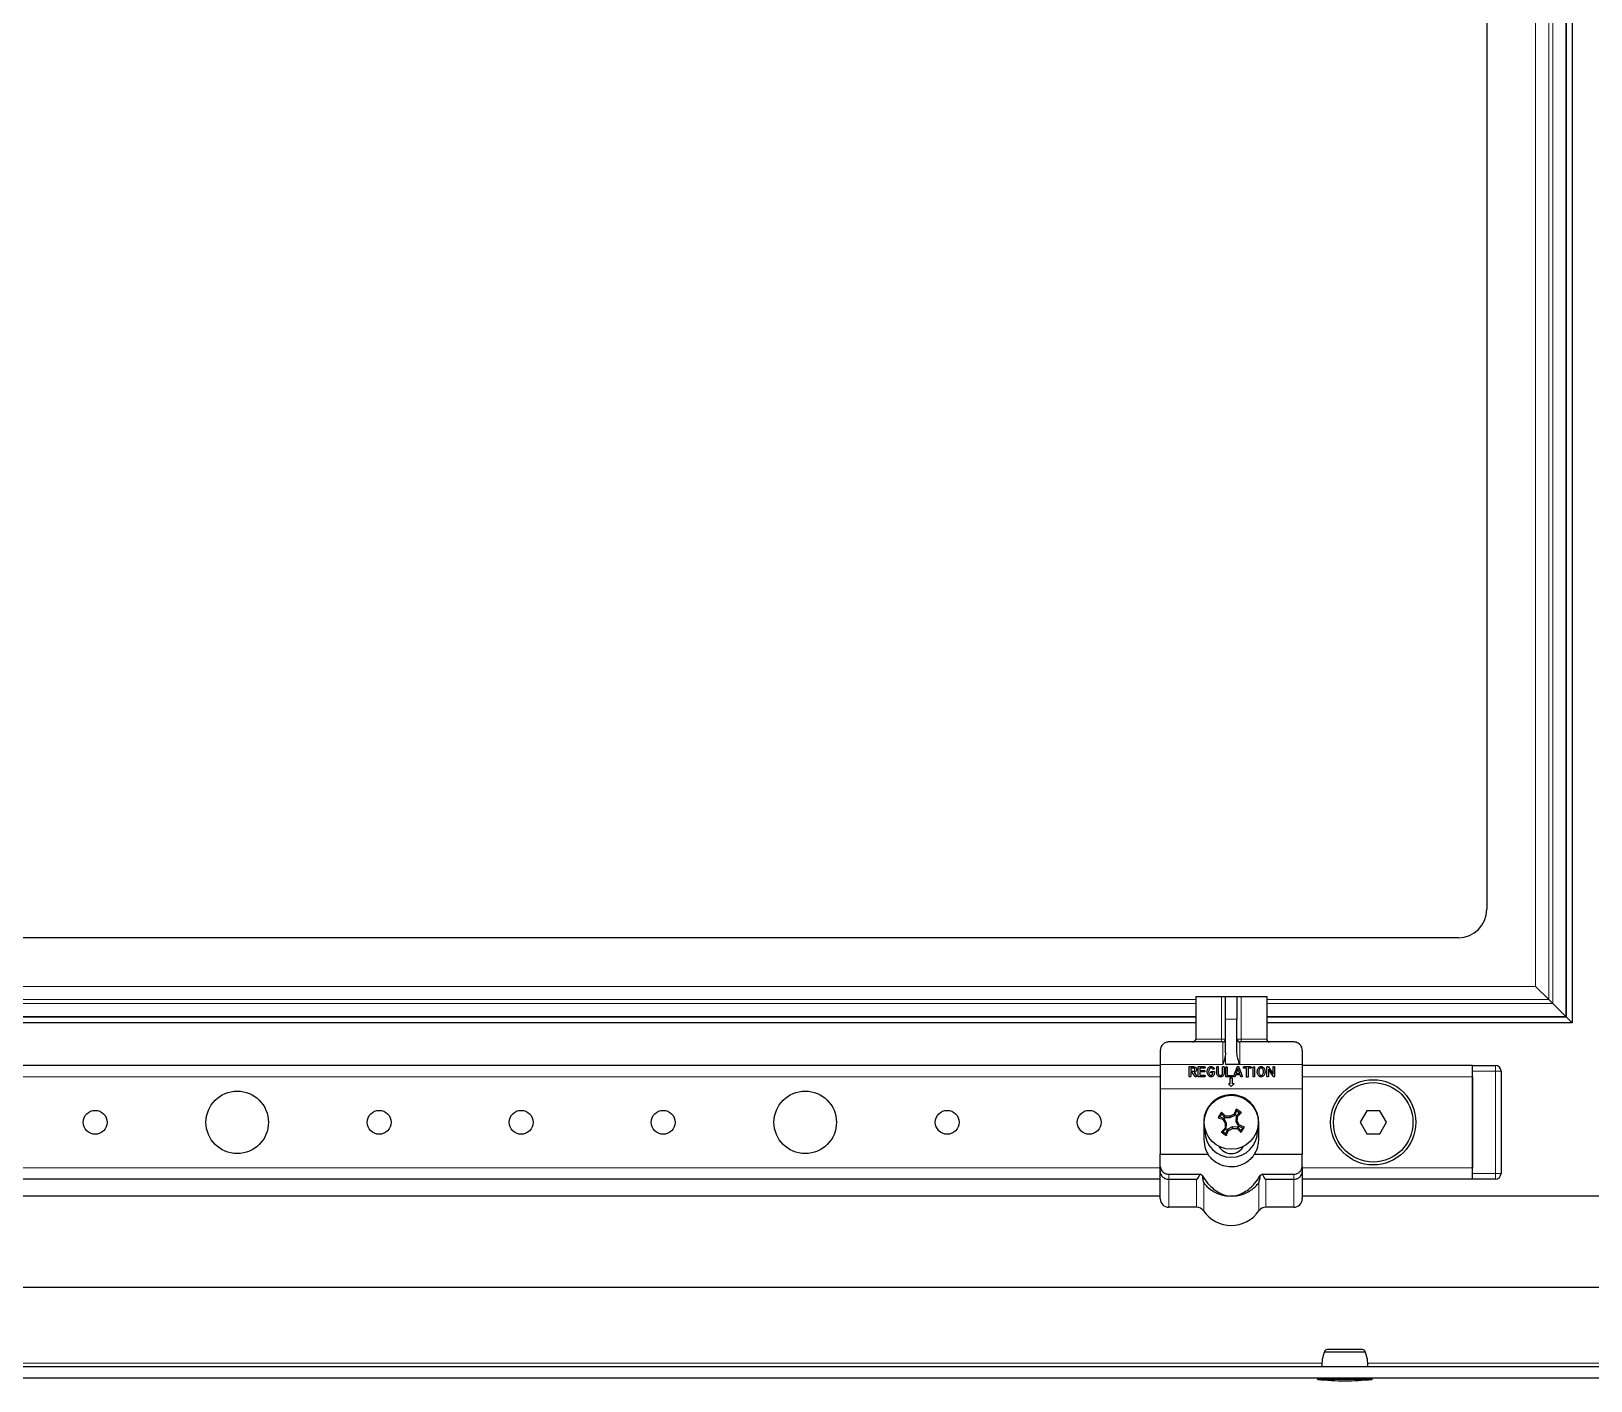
# Model space of a CAD drawing. Header units: millimetres. Extents: x -428 to 1583, y -501 to 869.
# Drawn here: x 1166.1 to 1440.6, y -258.1 to -20.5 of the extents above; entities that cross this region are included whole.
import ezdxf

# ---------------------------------------------------------------- set-up
doc = ezdxf.new("R2010")
doc.units = ezdxf.units.MM

msp = doc.modelspace()

# ---------------------------------------------------------------- linework, layer by layer
at = {"color": 7, "linetype": 'Continuous', "lineweight": 25}
for p, q in [((1437.32, 634.89), (1437.32, -195.11)), ((1422.32, 614.89), (1422.32, -175.11)), ((1417.32, -180.11), (987.32, -180.11)), ((1433.22, -191.01), (1430.91, -188.7)), ((1371.07, -190.46), (1371.07, -197.96)), ((1371.07, -190.46), (1375.6, -190.46)), ((1375.6, -190.46), (1376.32, -190.46)), ((1376.32, -190.46), (1378.32, -190.46)), ((1376.32, -194.46), (1376.32, -190.46)), ((1378.32, -190.46), (1378.32, -194.46)), ((1378.32, -190.46), (1379.04, -190.46)), ((1379.04, -190.46), (1383.57, -190.46)), ((1383.57, -190.46), (1383.57, -197.96)), ((1433.91, -191.7), (1433.22, -191.01)), ((1436.22, -194.01), (1433.91, -191.7)), ((1376.32, -200.4), (1376.32, -194.46)), ((1378.32, -200.4), (1378.32, -194.46)), ((1437.32, -195.11), (1436.32, -194.11)), ((1371.07, -195.11), (967.32, -195.11)), ((1437.32, -195.11), (1383.57, -195.11)), ((1364.82, -199.96), (1364.82, -202.46)), ((1375.82, -198.46), (1366.32, -198.46)), ((1388.32, -198.46), (1378.82, -198.46)), ((1389.82, -199.96), (1389.82, -202.46)), ((1364.82, -202.61), (984.82, -202.61)), ((1364.82, -202.46), (1364.82, -206.71)), ((1369.91, -204.48), (1369.91, -202.81)), ((1369.91, -202.81), (1370.67, -202.81)), ((1370.67, -203.08), (1370.18, -203.08)), ((1370.18, -203.08), (1370.18, -203.58)), ((1371.52, -204.59), (1371.52, -202.81)), ((1371.52, -202.81), (1372.58, -202.81)), ((1372.58, -203.08), (1371.78, -203.08)), ((1371.78, -203.08), (1371.78, -203.49)), ((1374.78, -204), (1374.78, -202.92)), ((1375.04, -202.92), (1375.04, -204)), ((1375.79, -203.99), (1375.79, -202.92)), ((1376.05, -202.92), (1376.05, -203.99)), ((1376.34, -204.61), (1376.34, -202.95)), ((1376.6, -202.95), (1376.6, -204.35)), ((1377.76, -204.44), (1378.34, -202.9)), ((1378.5, -203.14), (1378.19, -204.01)), ((1378.82, -204.01), (1378.5, -203.14)), ((1378.66, -202.92), (1379.25, -204.44)), ((1379.59, -202.81), (1380.71, -202.81)), ((1380.01, -203.08), (1379.59, -203.08)), ((1380.01, -204.55), (1380.01, -203.08)), ((1380.71, -203.08), (1380.32, -203.08)), ((1380.32, -203.08), (1380.32, -204.55)), ((1381.18, -204.48), (1381.18, -202.95)), ((1381.44, -202.95), (1381.44, -204.48)), ((1383.6, -204.48), (1383.6, -202.92)), ((1383.87, -202.87), (1384.68, -204.11)), ((1384.68, -204.11), (1384.68, -202.93)), ((1384.94, -202.93), (1384.94, -204.48)), ((1389.82, -202.46), (1389.82, -206.71)), ((1419.82, -202.61), (1389.82, -202.61)), ((1419.82, -202.61), (1423.82, -202.61)), ((1419.82, -203.61), (1419.82, -202.61)), ((1370.18, -203.58), (1370.77, -203.58)), ((1370.47, -203.85), (1370.18, -203.85)), ((1370.18, -203.85), (1370.18, -204.48)), ((1370.96, -204.56), (1370.47, -203.85)), ((1370.77, -203.84), (1371.18, -204.42)), ((1372.58, -204.59), (1371.52, -204.59)), ((1371.78, -203.49), (1372.53, -203.49)), ((1372.53, -203.75), (1371.78, -203.75)), ((1371.78, -203.75), (1371.78, -204.32)), ((1371.78, -204.32), (1372.58, -204.32)), ((1374.06, -203.92), (1373.85, -203.92)), ((1373.86, -203.65), (1374.35, -203.65)), ((1374.35, -203.65), (1374.35, -203.95)), ((1377.4, -204.61), (1376.34, -204.61)), ((1376.6, -204.35), (1377.4, -204.35)), ((1376.82, -205.81), (1377.32, -206.31)), ((1377.07, -205.81), (1376.82, -205.81)), ((1377.57, -204.81), (1377.07, -204.81)), ((1377.07, -204.81), (1377.07, -205.81)), ((1377.32, -206.31), (1377.82, -205.81)), ((1377.57, -205.81), (1377.57, -204.81)), ((1377.82, -205.81), (1377.57, -205.81)), ((1378.1, -204.28), (1378.01, -204.52)), ((1378.91, -204.28), (1378.1, -204.28)), ((1378.19, -204.01), (1378.82, -204.01)), ((1379, -204.52), (1378.91, -204.28)), ((1384.7, -204.5), (1383.86, -203.24)), ((1383.86, -203.24), (1383.86, -204.47)), ((1419.82, -221.61), (1419.82, -203.61)), ((1419.82, -204.61), (1419.82, -220.61)), ((1424.82, -203.61), (1424.82, -221.61)), ((1364.82, -206.71), (1364.82, -218.21)), ((1389.82, -206.71), (1389.82, -218.21)), ((1375.31, -211.66), (1375.64, -211.15)), ((1375.64, -211.15), (1375.61, -210.83)), ((1375.64, -211.15), (1376.18, -211.74)), ((1377.15, -211.79), (1378.01, -211.35)), ((1378.01, -211.35), (1377.83, -211.19)), ((1378.01, -211.35), (1378.27, -210.6)), ((1378.27, -210.6), (1378.17, -210.29)), ((1378.78, -210.93), (1378.19, -211.47)), ((1378.27, -210.6), (1378.78, -210.93)), ((1378.78, -210.93), (1379.1, -210.9)), ((1401.17, -210.61), (1400.01, -212.61)), ((1403.48, -210.61), (1401.17, -210.61)), ((1404.63, -212.61), (1403.48, -210.61)), ((1372.47, -212.61), (1372.47, -215.61)), ((1372.67, -214.11), (1372.47, -214.11)), ((1375.31, -211.66), (1375, -211.77)), ((1376.06, -211.92), (1375.31, -211.66)), ((1375.86, -214.3), (1376.45, -213.75)), ((1376.06, -211.92), (1375.9, -212.11)), ((1376.5, -212.79), (1376.06, -211.92)), ((1376.18, -211.74), (1376.28, -211.52)), ((1376.18, -211.74), (1377.15, -211.79)), ((1376.45, -213.75), (1376.23, -213.65)), ((1376.5, -212.79), (1376.26, -212.84)), ((1376.63, -213.87), (1376.37, -214.63)), ((1376.45, -213.75), (1376.5, -212.79)), ((1377.49, -213.43), (1376.63, -213.87)), ((1376.63, -213.87), (1376.81, -214.03)), ((1377.15, -211.79), (1377.1, -211.55)), ((1377.49, -213.43), (1377.54, -213.67)), ((1378.46, -213.49), (1377.49, -213.43)), ((1378.19, -211.47), (1378.14, -212.44)), ((1378.14, -212.44), (1378.38, -212.39)), ((1378.14, -212.44), (1378.58, -213.3)), ((1378.19, -211.47), (1378.42, -211.57)), ((1378.46, -213.49), (1378.36, -213.71)), ((1379.01, -214.07), (1378.46, -213.49)), ((1378.58, -213.3), (1378.74, -213.12)), ((1378.58, -213.3), (1379.34, -213.56)), ((1379.34, -213.56), (1379.01, -214.07)), ((1379.01, -214.07), (1379.03, -214.4)), ((1379.34, -213.56), (1379.64, -213.46)), ((1382.17, -214.11), (1381.97, -214.11)), ((1382.17, -215.61), (1382.17, -212.61)), ((1400.01, -212.61), (1401.17, -214.61)), ((1403.48, -214.61), (1404.63, -212.61)), ((1375.86, -214.3), (1375.54, -214.33)), ((1376.37, -214.63), (1375.86, -214.3)), ((1376.37, -214.63), (1376.48, -214.94)), ((1401.17, -214.61), (1403.48, -214.61)), ((1364.82, -220.36), (1364.82, -218.21)), ((1364.82, -218.21), (1373.23, -218.21)), ((1381.41, -218.21), (1389.82, -218.21)), ((1389.82, -220.36), (1389.82, -218.21)), ((1364.82, -221.27), (1364.82, -220.36)), ((1364.82, -226.06), (1364.82, -221.27)), ((1366.32, -221.75), (1371.84, -221.75)), ((1382.8, -221.75), (1388.32, -221.75)), ((1389.82, -220.36), (1389.82, -221.27)), ((1389.82, -221.27), (1389.82, -226.06)), ((1419.82, -222.61), (1419.82, -221.61)), ((1364.82, -222.61), (984.82, -222.61)), ((1366.32, -222.64), (1371.23, -222.64)), ((1383.41, -222.64), (1388.32, -222.64)), ((1419.82, -222.61), (1389.82, -222.61)), ((1423.82, -222.61), (1419.82, -222.61)), ((1364.82, -225.61), (958.32, -225.61)), ((1371.23, -227.56), (1366.32, -227.56)), ((1388.32, -227.56), (1383.41, -227.56)), ((1446.32, -225.61), (1389.82, -225.61)), ((958.32, -241.61), (1446.32, -241.61)), ((1393.73, -253), (1397.32, -253)), ((1400.42, -252.61), (1394.22, -252.61)), ((1397.32, -253), (1400.91, -253)), ((907.62, -255.61), (1497.02, -255.61)), ((907.62, -257.61), (1497.02, -257.61))]:
    msp.add_line(p, q, dxfattribs=at)
at = {"color": 8, "linetype": 'Continuous', "lineweight": 18}
for p, q in [((1436.22, 633.79), (1436.22, -194.01)), ((1436.32, 633.89), (1436.32, -194.11)), ((1433.22, 630.79), (1433.22, -191.01)), ((1433.91, 631.48), (1433.91, -191.7)), ((1430.91, 628.48), (1430.91, -188.7)), ((1430.91, -188.7), (973.73, -188.7)), ((1371.07, -191.7), (970.73, -191.7)), ((1371.07, -191.01), (971.42, -191.01)), ((1375.6, -197.96), (1375.6, -190.46)), ((1379.04, -190.46), (1379.04, -197.96)), ((1433.22, -191.01), (1383.57, -191.01)), ((1433.91, -191.7), (1383.57, -191.7)), ((1371.07, -194.11), (968.32, -194.11)), ((1371.07, -194.01), (968.42, -194.01)), ((1378.32, -194.46), (1376.32, -194.46)), ((1436.22, -194.01), (1383.57, -194.01)), ((1436.32, -194.11), (1383.57, -194.11)), ((1371.07, -197.96), (1375.6, -197.96)), ((1375.6, -197.96), (1376.32, -197.96)), ((1375.82, -202.46), (1375.82, -198.46)), ((1376.32, -202.46), (1376.32, -200.4)), ((1378.32, -197.96), (1379.04, -197.96)), ((1378.82, -198.46), (1378.82, -202.39)), ((1379.04, -197.96), (1383.57, -197.96)), ((1375.82, -202.46), (1364.82, -202.46)), ((1389.82, -202.46), (1376.32, -202.46)), ((1423.82, -202.61), (1423.82, -203.61)), ((1364.82, -204.61), (984.82, -204.61)), ((1419.82, -204.61), (1389.82, -204.61)), ((1423.82, -203.61), (1419.82, -203.61)), ((1423.82, -221.61), (1423.82, -203.61)), ((1423.82, -203.61), (1424.82, -203.61)), ((1389.82, -206.71), (1364.82, -206.71)), ((1364.82, -220.61), (984.82, -220.61)), ((1366.32, -221.75), (1366.32, -222.64)), ((1388.32, -222.64), (1388.32, -221.75)), ((1419.82, -220.61), (1389.82, -220.61)), ((1419.82, -221.61), (1423.82, -221.61)), ((1423.82, -221.61), (1423.82, -222.61)), ((1423.82, -221.61), (1424.82, -221.61)), ((1366.32, -222.64), (1366.32, -227.56)), ((1371.23, -227.56), (1371.23, -222.64)), ((1372.47, -223.24), (1372.47, -228.21)), ((1382.18, -228.21), (1382.18, -223.24)), ((1383.41, -222.64), (1383.41, -227.56)), ((1388.32, -227.56), (1388.32, -222.64)), ((1393.28, -255.01), (1011.37, -255.01)), ((1496.72, -255.01), (1401.37, -255.01)), ((1392.46, -257.74), (1397.32, -257.74)), ((1392.57, -257.86), (1397.32, -257.86)), ((1397.32, -257.74), (1402.18, -257.74)), ((1397.32, -257.86), (1402.07, -257.86))]:
    msp.add_line(p, q, dxfattribs=at)
at = {"color": 8, "linetype": 'Continuous', "lineweight": 18, "flags": 128}
for points in [[(1375.6, -197.96), (1375.59, -198.06), (1375.59, -198.15), (1375.57, -198.24), (1375.56, -198.32), (1375.54, -198.38), (1375.51, -198.42), (1375.49, -198.45), (1375.46, -198.46)], [(1379.18, -198.46), (1379.16, -198.45), (1379.13, -198.42), (1379.11, -198.38), (1379.09, -198.32), (1379.07, -198.24), (1379.06, -198.15), (1379.05, -198.06), (1379.04, -197.96)]]:
    msp.add_lwpolyline(points, dxfattribs=at)
at = {"color": 7, "linetype": 'Continuous', "lineweight": 25}
for centre, radius in [((1402.32, -212.61), 7.5), ((1402.32, -212.61), 7), ((1202.32, -212.61), 5.5), ((1302.32, -212.61), 5.5), ((1377.32, -212.61), 4.75), ((1177.32, -212.61), 2.1), ((1227.32, -212.61), 2.1), ((1252.32, -212.61), 2.1), ((1277.32, -212.61), 2.1), ((1327.32, -212.61), 2.1), ((1352.32, -212.61), 2.1)]:
    msp.add_circle(centre, radius, dxfattribs=at)
for centre, radius, start, end in [((1417.32, -175.11), 5, 270, 0), ((1370.57, -197.96), 0.5, 270, 0), ((1375.82, -197.96), 0.5, 270, 0), ((1378.82, -197.96), 0.5, 180, 270), ((1384.07, -197.96), 0.5, 180, 270), ((1423.82, -203.61), 1, 0, 90), ((1438.04, -252.16), 74.88, 146.4919, 147.3486), ((1326.64, -259.51), 69.05, 44.0348, 44.8347), ((1411.08, -279.09), 75.61, 116.0937, 116.7115), ((1442.63, -235.03), 69.05, 159.0058, 159.8057), ((1337.77, -273.33), 74.88, 56.4919, 57.3486), ((1330.42, -161.94), 69.05, 314.0348, 314.8347), ((1377.32, -214.11), 4.65, 180, 0), ((1399.73, -147.3), 69.05, 249.0058, 249.8057), ((1424.22, -263.29), 69.05, 134.0348, 134.8347), ((1443.8, -178.85), 75.61, 206.0937, 206.7115), ((1451.78, -216.62), 75.61, 177.129, 177.7468), ((1373.31, -287.07), 75.61, 87.129, 87.7468), ((1312.01, -190.2), 69.05, 339.0058, 339.8057), ((1343.56, -146.13), 75.61, 296.0937, 296.7115), ((1381.33, -138.16), 75.61, 267.129, 267.7468), ((1428, -165.71), 69.05, 224.0348, 224.8347), ((1302.86, -208.6), 75.61, 357.129, 357.7468), ((1310.84, -246.38), 75.61, 26.0937, 26.7115), ((1354.91, -277.92), 69.05, 69.0058, 69.8057), ((1316.6, -173.06), 74.88, 326.4919, 327.3486), ((1377.32, -215.61), 2.5, 209.1764, 330.8236), ((1416.87, -151.89), 74.88, 236.4919, 237.3486), ((1423.82, -221.61), 1, 270, 0), ((1366.32, -226.06), 1.5, 180, 270), ((1371.23, -229.06), 1.5, 34.5604, 90), ((1383.41, -229.06), 1.5, 90, 145.4396), ((1388.32, -226.06), 1.5, 270, 0), ((1377.32, -224.87), 5.9, 214.5604, 325.4396), ((1399.44, -255.35), 6.18, 157.6346, 182.4658), ((1394.22, -253.11), 0.5, 90, 166.6165), ((1400.42, -253.11), 0.5, 13.3835, 90), ((1395.2, -255.35), 6.18, 357.5342, 22.3654), ((1418.23, -257.67), 25.77, 179.861, 180.139), ((1392.59, -257.74), 0.126, 180, 263.9744), ((1397.32, -212.86), 45.25, 263.9744, 269.9984), ((1397.32, -212.86), 45.25, 270.0016, 276.0256), ((1402.06, -257.74), 0.126, 276.0256, 0), ((1376.42, -257.67), 25.77, 359.861, 0.139)]:
    msp.add_arc(centre, radius, start, end, dxfattribs=at)
msp.add_ellipse((16805.5, -202.46), major_axis=(15429.18, 0), ratio=0.000259, start_param=3.123591, end_param=3.141593, dxfattribs=at)
for points, knots in [([(1366.32, -198.46), (1366.32, -198.46), (1366.25, -198.46), (1365.9, -198.49), (1365.37, -198.72), (1364.9, -199.3), (1364.84, -199.77), (1364.82, -199.96)], [0, 0, 0, 0, 0.003231, 0.101221, 0.514725, 0.80586, 1, 1, 1, 1]), ([(1376.32, -200.4), (1376.28, -200.74), (1376.2, -201.44), (1375.95, -202.11), (1375.82, -202.46), (1375.82, -202.46)], [0, 0, 0, 0, 0.475461, 0.994056, 1, 1, 1, 1]), ([(1378.82, -202.39), (1378.82, -202.39), (1378.82, -202.39), (1378.81, -202.39), (1378.8, -202.37), (1378.76, -202.29), (1378.64, -201.95), (1378.42, -201.32), (1378.36, -200.72), (1378.32, -200.4)], [0, 0, 0, 0, 0.00167, 0.003889, 0.009531, 0.034361, 0.132751, 0.526214, 1, 1, 1, 1]), ([(1389.82, -199.96), (1389.8, -199.77), (1389.74, -199.3), (1389.27, -198.72), (1388.74, -198.49), (1388.39, -198.46), (1388.32, -198.46), (1388.32, -198.46)], [0, 0, 0, 0, 0.19414, 0.485275, 0.898779, 0.996769, 1, 1, 1, 1]), ([(1370.67, -202.81), (1370.75, -202.82), (1370.88, -202.83), (1370.99, -202.91), (1371.04, -202.95)], [0, 0, 0, 0, 0.559747, 1, 1, 1, 1]), ([(1370.86, -203.14), (1370.83, -203.12), (1370.77, -203.08), (1370.7, -203.08), (1370.67, -203.08)], [0, 0, 0, 0, 0.559136, 1, 1, 1, 1]), ([(1370.94, -203.34), (1370.94, -203.3), (1370.93, -203.22), (1370.89, -203.17), (1370.86, -203.14)], [0, 0, 0, 0, 0.559692, 1, 1, 1, 1]), ([(1371.04, -202.95), (1371.1, -203.01), (1371.19, -203.13), (1371.2, -203.27), (1371.21, -203.34)], [0, 0, 0, 0, 0.558947, 1, 1, 1, 1]), ([(1372.58, -202.81), (1372.6, -202.82), (1372.65, -202.82), (1372.7, -202.85), (1372.73, -202.9), (1372.73, -202.93), (1372.74, -202.95)], [0, 0, 0, 0, 0.2808719, 0.5597012, 0.7793822, 1, 1, 1, 1]), ([(1372.74, -202.95), (1372.73, -202.97), (1372.73, -203.01), (1372.67, -203.07), (1372.62, -203.08), (1372.58, -203.08)], [0, 0, 0, 0, 0.281053, 0.559663, 1, 1, 1, 1]), ([(1373.08, -203.72), (1373.08, -203.58), (1373.1, -203.34), (1373.22, -203.13), (1373.28, -203.04)], [0, 0, 0, 0, 0.56034, 1, 1, 1, 1]), ([(1373.28, -203.04), (1373.35, -202.96), (1373.49, -202.82), (1373.68, -202.8), (1373.77, -202.79)], [0, 0, 0, 0, 0.559217, 1, 1, 1, 1]), ([(1373.76, -203.05), (1373.72, -203.06), (1373.65, -203.06), (1373.52, -203.14), (1373.37, -203.35), (1373.35, -203.57), (1373.34, -203.72)], [0, 0, 0, 0, 0.1253317, 0.2506948, 0.5007376, 1, 1, 1, 1]), ([(1373.95, -203.1), (1373.91, -203.08), (1373.85, -203.06), (1373.79, -203.05), (1373.76, -203.05)], [0, 0, 0, 0, 0.558634, 1, 1, 1, 1]), ([(1373.77, -202.79), (1373.83, -202.79), (1373.96, -202.8), (1374.07, -202.86), (1374.11, -202.88)], [0, 0, 0, 0, 0.560514, 1, 1, 1, 1]), ([(1374.05, -203.22), (1374.03, -203.19), (1374, -203.15), (1373.96, -203.12), (1373.95, -203.1)], [0, 0, 0, 0, 0.560467, 1, 1, 1, 1]), ([(1374.11, -202.88), (1374.15, -202.91), (1374.22, -202.97), (1374.26, -203.04), (1374.28, -203.07)], [0, 0, 0, 0, 0.559542, 1, 1, 1, 1]), ([(1374.31, -203.15), (1374.31, -203.17), (1374.3, -203.21), (1374.26, -203.25), (1374.21, -203.27), (1374.18, -203.28), (1374.16, -203.28)], [0, 0, 0, 0, 0.277709, 0.558209, 0.77892, 1, 1, 1, 1]), ([(1374.28, -203.07), (1374.29, -203.08), (1374.31, -203.11), (1374.31, -203.14), (1374.31, -203.15)], [0, 0, 0, 0, 0.560691, 1, 1, 1, 1]), ([(1374.78, -202.92), (1374.78, -202.91), (1374.78, -202.87), (1374.81, -202.82), (1374.85, -202.79), (1374.88, -202.79), (1374.9, -202.79)], [0, 0, 0, 0, 0.2808487, 0.55949, 0.7791576, 1, 1, 1, 1]), ([(1374.9, -202.79), (1374.92, -202.79), (1374.96, -202.79), (1375.02, -202.82), (1375.04, -202.87), (1375.04, -202.91), (1375.04, -202.92)], [0, 0, 0, 0, 0.28091, 0.559174, 0.779166, 1, 1, 1, 1]), ([(1375.79, -202.92), (1375.79, -202.91), (1375.79, -202.87), (1375.82, -202.82), (1375.86, -202.79), (1375.89, -202.79), (1375.91, -202.79)], [0, 0, 0, 0, 0.2809, 0.559498, 0.779148, 1, 1, 1, 1]), ([(1375.91, -202.79), (1375.93, -202.79), (1375.97, -202.79), (1376.02, -202.82), (1376.05, -202.87), (1376.05, -202.91), (1376.05, -202.92)], [0, 0, 0, 0, 0.280888, 0.559023, 0.779155, 1, 1, 1, 1]), ([(1376.34, -202.95), (1376.34, -202.93), (1376.34, -202.89), (1376.37, -202.84), (1376.41, -202.82), (1376.44, -202.82), (1376.46, -202.81)], [0, 0, 0, 0, 0.2809124, 0.5594047, 0.7791083, 1, 1, 1, 1]), ([(1376.46, -202.81), (1376.48, -202.82), (1376.52, -202.82), (1376.57, -202.85), (1376.6, -202.9), (1376.6, -202.93), (1376.6, -202.95)], [0, 0, 0, 0, 0.280813, 0.559099, 0.77917, 1, 1, 1, 1]), ([(1378.34, -202.9), (1378.34, -202.88), (1378.36, -202.85), (1378.4, -202.8), (1378.45, -202.79), (1378.48, -202.79)], [0, 0, 0, 0, 0.281465, 0.561772, 1, 1, 1, 1]), ([(1378.48, -202.79), (1378.5, -202.79), (1378.55, -202.79), (1378.62, -202.83), (1378.64, -202.89), (1378.66, -202.92)], [0, 0, 0, 0, 0.2812256, 0.5615217, 1, 1, 1, 1]), ([(1379.45, -202.95), (1379.46, -202.93), (1379.46, -202.89), (1379.49, -202.84), (1379.54, -202.82), (1379.57, -202.82), (1379.59, -202.81)], [0, 0, 0, 0, 0.280713, 0.558701, 0.779045, 1, 1, 1, 1]), ([(1379.59, -203.08), (1379.57, -203.08), (1379.53, -203.07), (1379.48, -203.04), (1379.46, -202.99), (1379.45, -202.96), (1379.45, -202.95)], [0, 0, 0, 0, 0.2807603, 0.5588212, 0.7789154, 1, 1, 1, 1]), ([(1380.71, -202.81), (1380.73, -202.82), (1380.77, -202.82), (1380.83, -202.84), (1380.86, -202.89), (1380.87, -202.93), (1380.87, -202.95)], [0, 0, 0, 0, 0.280951, 0.559967, 0.779431, 1, 1, 1, 1]), ([(1380.87, -202.95), (1380.87, -202.97), (1380.86, -203.01), (1380.8, -203.07), (1380.75, -203.08), (1380.71, -203.08)], [0, 0, 0, 0, 0.281019, 0.559679, 1, 1, 1, 1]), ([(1381.18, -202.95), (1381.18, -202.93), (1381.18, -202.89), (1381.21, -202.84), (1381.26, -202.82), (1381.29, -202.82), (1381.3, -202.81)], [0, 0, 0, 0, 0.280828, 0.559417, 0.779393, 1, 1, 1, 1]), ([(1381.3, -202.81), (1381.32, -202.82), (1381.36, -202.82), (1381.42, -202.85), (1381.44, -202.9), (1381.44, -202.93), (1381.44, -202.95)], [0, 0, 0, 0, 0.280765, 0.559178, 0.779175, 1, 1, 1, 1]), ([(1381.9, -203.71), (1381.91, -203.59), (1381.92, -203.36), (1382.02, -203.17), (1382.07, -203.08)], [0, 0, 0, 0, 0.5599138, 1, 1, 1, 1]), ([(1382.07, -203.08), (1382.14, -202.99), (1382.26, -202.83), (1382.46, -202.8), (1382.55, -202.79)], [0, 0, 0, 0, 0.560137, 1, 1, 1, 1]), ([(1382.55, -203.05), (1382.51, -203.06), (1382.44, -203.06), (1382.34, -203.14), (1382.29, -203.21), (1382.26, -203.26)], [0, 0, 0, 0, 0.279832, 0.559843, 1, 1, 1, 1]), ([(1382.55, -202.79), (1382.61, -202.79), (1382.73, -202.8), (1382.92, -202.89), (1383.02, -203.01), (1383.08, -203.08)], [0, 0, 0, 0, 0.280496, 0.560765, 1, 1, 1, 1]), ([(1382.89, -203.26), (1382.84, -203.19), (1382.75, -203.08), (1382.61, -203.06), (1382.55, -203.05)], [0, 0, 0, 0, 0.559596, 1, 1, 1, 1]), ([(1383.08, -203.08), (1383.14, -203.19), (1383.25, -203.39), (1383.26, -203.61), (1383.27, -203.71)], [0, 0, 0, 0, 0.559312, 1, 1, 1, 1]), ([(1383.6, -202.92), (1383.6, -202.9), (1383.6, -202.86), (1383.63, -202.81), (1383.68, -202.79), (1383.7, -202.79), (1383.72, -202.79)], [0, 0, 0, 0, 0.280941, 0.559114, 0.779089, 1, 1, 1, 1]), ([(1383.72, -202.79), (1383.74, -202.79), (1383.77, -202.79), (1383.83, -202.82), (1383.86, -202.85), (1383.87, -202.87)], [0, 0, 0, 0, 0.280638, 0.560877, 1, 1, 1, 1]), ([(1384.68, -202.93), (1384.68, -202.91), (1384.68, -202.87), (1384.71, -202.82), (1384.75, -202.79), (1384.78, -202.79), (1384.8, -202.79)], [0, 0, 0, 0, 0.280888, 0.559482, 0.77927, 1, 1, 1, 1]), ([(1384.8, -202.79), (1384.82, -202.79), (1384.86, -202.79), (1384.92, -202.83), (1384.94, -202.88), (1384.94, -202.91), (1384.94, -202.93)], [0, 0, 0, 0, 0.280836, 0.55925, 0.779182, 1, 1, 1, 1]), ([(1370.03, -204.61), (1370.01, -204.61), (1369.98, -204.61), (1369.93, -204.57), (1369.92, -204.52), (1369.91, -204.49), (1369.91, -204.48)], [0, 0, 0, 0, 0.280437, 0.558281, 0.778899, 1, 1, 1, 1]), ([(1370.18, -204.48), (1370.18, -204.5), (1370.17, -204.54), (1370.14, -204.59), (1370.08, -204.61), (1370.05, -204.61), (1370.03, -204.61)], [0, 0, 0, 0, 0.280498, 0.558325, 0.778868, 1, 1, 1, 1]), ([(1370.77, -203.58), (1370.79, -203.58), (1370.83, -203.57), (1370.86, -203.55), (1370.87, -203.53)], [0, 0, 0, 0, 0.558174, 1, 1, 1, 1]), ([(1371.01, -203.75), (1370.97, -203.78), (1370.9, -203.83), (1370.81, -203.84), (1370.77, -203.84)], [0, 0, 0, 0, 0.56031, 1, 1, 1, 1]), ([(1370.87, -203.53), (1370.88, -203.52), (1370.91, -203.49), (1370.94, -203.42), (1370.94, -203.37), (1370.94, -203.34)], [0, 0, 0, 0, 0.279917, 0.56006, 1, 1, 1, 1]), ([(1371.06, -204.61), (1371.05, -204.61), (1371.02, -204.61), (1370.99, -204.59), (1370.97, -204.57), (1370.96, -204.56)], [0, 0, 0, 0, 0.2802197, 0.5613047, 1, 1, 1, 1]), ([(1371.21, -203.34), (1371.2, -203.43), (1371.18, -203.59), (1371.06, -203.71), (1371.01, -203.75)], [0, 0, 0, 0, 0.5594568, 1, 1, 1, 1]), ([(1371.21, -204.48), (1371.2, -204.5), (1371.2, -204.54), (1371.15, -204.58), (1371.11, -204.61), (1371.07, -204.61), (1371.06, -204.61)], [0, 0, 0, 0, 0.278138, 0.5585442, 0.7791606, 1, 1, 1, 1]), ([(1371.18, -204.42), (1371.19, -204.43), (1371.2, -204.45), (1371.21, -204.47), (1371.21, -204.48)], [0, 0, 0, 0, 0.5610793, 1, 1, 1, 1]), ([(1372.53, -203.49), (1372.55, -203.49), (1372.6, -203.49), (1372.65, -203.52), (1372.68, -203.57), (1372.68, -203.6), (1372.68, -203.62)], [0, 0, 0, 0, 0.280945, 0.559897, 0.779525, 1, 1, 1, 1]), ([(1372.68, -203.62), (1372.68, -203.64), (1372.68, -203.68), (1372.62, -203.74), (1372.57, -203.75), (1372.53, -203.75)], [0, 0, 0, 0, 0.2810994, 0.5597683, 1, 1, 1, 1]), ([(1372.58, -204.32), (1372.6, -204.33), (1372.65, -204.33), (1372.7, -204.35), (1372.73, -204.41), (1372.73, -204.44), (1372.74, -204.46)], [0, 0, 0, 0, 0.280912, 0.559714, 0.779499, 1, 1, 1, 1]), ([(1372.74, -204.46), (1372.73, -204.48), (1372.73, -204.52), (1372.67, -204.58), (1372.62, -204.59), (1372.58, -204.59)], [0, 0, 0, 0, 0.281214, 0.559901, 1, 1, 1, 1]), ([(1373.27, -204.32), (1373.21, -204.21), (1373.1, -204.03), (1373.08, -203.81), (1373.08, -203.72)], [0, 0, 0, 0, 0.5593467, 1, 1, 1, 1]), ([(1373.8, -204.61), (1373.74, -204.61), (1373.62, -204.6), (1373.43, -204.51), (1373.33, -204.39), (1373.27, -204.32)], [0, 0, 0, 0, 0.280314, 0.560507, 1, 1, 1, 1]), ([(1373.34, -203.72), (1373.35, -203.8), (1373.36, -203.95), (1373.43, -204.09), (1373.46, -204.14)], [0, 0, 0, 0, 0.55998, 1, 1, 1, 1]), ([(1373.46, -204.14), (1373.51, -204.21), (1373.59, -204.32), (1373.73, -204.34), (1373.79, -204.35)], [0, 0, 0, 0, 0.560858, 1, 1, 1, 1]), ([(1373.73, -203.79), (1373.73, -203.77), (1373.73, -203.73), (1373.76, -203.68), (1373.81, -203.66), (1373.84, -203.65), (1373.86, -203.65)], [0, 0, 0, 0, 0.280637, 0.55889, 0.779144, 1, 1, 1, 1]), ([(1373.85, -203.92), (1373.83, -203.92), (1373.79, -203.91), (1373.75, -203.88), (1373.73, -203.83), (1373.73, -203.8), (1373.73, -203.79)], [0, 0, 0, 0, 0.280664, 0.558735, 0.779002, 1, 1, 1, 1]), ([(1373.79, -204.35), (1373.82, -204.35), (1373.87, -204.34), (1373.97, -204.29), (1374, -204.22), (1374.02, -204.18)], [0, 0, 0, 0, 0.281265, 0.561609, 1, 1, 1, 1]), ([(1374.14, -204.49), (1374.08, -204.53), (1373.98, -204.6), (1373.85, -204.61), (1373.8, -204.61)], [0, 0, 0, 0, 0.558998, 1, 1, 1, 1]), ([(1374.02, -204.18), (1374.04, -204.13), (1374.06, -204.05), (1374.06, -203.96), (1374.06, -203.92)], [0, 0, 0, 0, 0.559597, 1, 1, 1, 1]), ([(1374.16, -203.28), (1374.13, -203.27), (1374.09, -203.27), (1374.06, -203.23), (1374.05, -203.22)], [0, 0, 0, 0, 0.558039, 1, 1, 1, 1]), ([(1374.35, -203.95), (1374.34, -204.06), (1374.33, -204.27), (1374.2, -204.42), (1374.14, -204.49)], [0, 0, 0, 0, 0.560493, 1, 1, 1, 1]), ([(1375, -204.48), (1374.92, -204.4), (1374.8, -204.27), (1374.79, -204.08), (1374.78, -204)], [0, 0, 0, 0, 0.558332, 1, 1, 1, 1]), ([(1375.44, -204.61), (1375.35, -204.61), (1375.19, -204.61), (1375.05, -204.52), (1375, -204.48)], [0, 0, 0, 0, 0.5592502, 1, 1, 1, 1]), ([(1375.04, -204), (1375.05, -204.06), (1375.06, -204.17), (1375.13, -204.24), (1375.16, -204.27)], [0, 0, 0, 0, 0.560313, 1, 1, 1, 1]), ([(1375.16, -204.27), (1375.21, -204.3), (1375.28, -204.35), (1375.38, -204.35), (1375.42, -204.35)], [0, 0, 0, 0, 0.559441, 1, 1, 1, 1]), ([(1375.42, -204.35), (1375.47, -204.34), (1375.58, -204.33), (1375.72, -204.25), (1375.78, -204.12), (1375.78, -204.03), (1375.79, -203.99)], [0, 0, 0, 0, 0.2809352, 0.5594866, 0.7792447, 1, 1, 1, 1]), ([(1376.05, -203.99), (1376.04, -204.08), (1376.03, -204.27), (1375.87, -204.48), (1375.65, -204.59), (1375.51, -204.6), (1375.44, -204.61)], [0, 0, 0, 0, 0.280416, 0.558636, 0.778958, 1, 1, 1, 1]), ([(1377.4, -204.35), (1377.42, -204.35), (1377.46, -204.35), (1377.52, -204.38), (1377.55, -204.43), (1377.55, -204.46), (1377.55, -204.48)], [0, 0, 0, 0, 0.280855, 0.559718, 0.779518, 1, 1, 1, 1]), ([(1377.55, -204.48), (1377.55, -204.5), (1377.55, -204.54), (1377.49, -204.61), (1377.44, -204.61), (1377.4, -204.61)], [0, 0, 0, 0, 0.2812663, 0.5600784, 1, 1, 1, 1]), ([(1377.75, -204.49), (1377.75, -204.48), (1377.75, -204.46), (1377.76, -204.44), (1377.76, -204.44)], [0, 0, 0, 0, 0.559504, 1, 1, 1, 1]), ([(1377.88, -204.61), (1377.86, -204.61), (1377.82, -204.61), (1377.78, -204.57), (1377.76, -204.53), (1377.75, -204.5), (1377.75, -204.49)], [0, 0, 0, 0, 0.279579, 0.559194, 0.779582, 1, 1, 1, 1]), ([(1378.01, -204.52), (1378, -204.54), (1377.99, -204.57), (1377.94, -204.61), (1377.9, -204.61), (1377.88, -204.61)], [0, 0, 0, 0, 0.28077, 0.560807, 1, 1, 1, 1]), ([(1379.12, -204.61), (1379.1, -204.61), (1379.07, -204.61), (1379.03, -204.58), (1379.01, -204.54), (1379, -204.52)], [0, 0, 0, 0, 0.280695, 0.560335, 1, 1, 1, 1]), ([(1379.26, -204.49), (1379.26, -204.51), (1379.25, -204.55), (1379.21, -204.59), (1379.16, -204.61), (1379.13, -204.61), (1379.12, -204.61)], [0, 0, 0, 0, 0.2785174, 0.5586134, 0.7793328, 1, 1, 1, 1]), ([(1379.25, -204.44), (1379.25, -204.45), (1379.26, -204.46), (1379.26, -204.48), (1379.26, -204.49)], [0, 0, 0, 0, 0.5600811, 1, 1, 1, 1]), ([(1380.15, -204.68), (1380.13, -204.68), (1380.09, -204.68), (1380.03, -204.65), (1380.01, -204.6), (1380.01, -204.56), (1380.01, -204.55)], [0, 0, 0, 0, 0.280822, 0.559059, 0.779094, 1, 1, 1, 1]), ([(1380.32, -204.55), (1380.32, -204.57), (1380.31, -204.62), (1380.25, -204.68), (1380.19, -204.68), (1380.15, -204.68)], [0, 0, 0, 0, 0.280801, 0.559621, 1, 1, 1, 1]), ([(1381.3, -204.61), (1381.28, -204.61), (1381.24, -204.61), (1381.2, -204.57), (1381.18, -204.52), (1381.18, -204.49), (1381.18, -204.48)], [0, 0, 0, 0, 0.280437, 0.558281, 0.778899, 1, 1, 1, 1]), ([(1381.44, -204.48), (1381.44, -204.5), (1381.44, -204.54), (1381.4, -204.59), (1381.35, -204.61), (1381.32, -204.61), (1381.3, -204.61)], [0, 0, 0, 0, 0.2805181, 0.5582997, 0.7787354, 1, 1, 1, 1]), ([(1382.08, -204.33), (1382.02, -204.22), (1381.91, -204.03), (1381.9, -203.81), (1381.9, -203.71)], [0, 0, 0, 0, 0.559149, 1, 1, 1, 1]), ([(1382.58, -204.61), (1382.52, -204.61), (1382.41, -204.6), (1382.23, -204.51), (1382.14, -204.4), (1382.08, -204.33)], [0, 0, 0, 0, 0.280367, 0.560574, 1, 1, 1, 1]), ([(1382.26, -203.26), (1382.23, -203.34), (1382.17, -203.48), (1382.16, -203.64), (1382.16, -203.71)], [0, 0, 0, 0, 0.559075, 1, 1, 1, 1]), ([(1382.16, -203.71), (1382.17, -203.8), (1382.17, -203.95), (1382.24, -204.09), (1382.27, -204.15)], [0, 0, 0, 0, 0.560273, 1, 1, 1, 1]), ([(1382.27, -204.15), (1382.31, -204.21), (1382.39, -204.32), (1382.52, -204.34), (1382.58, -204.35)], [0, 0, 0, 0, 0.560567, 1, 1, 1, 1]), ([(1382.58, -204.35), (1382.61, -204.35), (1382.69, -204.34), (1382.81, -204.28), (1382.86, -204.2), (1382.9, -204.15)], [0, 0, 0, 0, 0.280435, 0.560605, 1, 1, 1, 1]), ([(1383.09, -204.33), (1383.01, -204.42), (1382.87, -204.58), (1382.67, -204.6), (1382.58, -204.61)], [0, 0, 0, 0, 0.559137, 1, 1, 1, 1]), ([(1383, -203.71), (1383, -203.62), (1382.99, -203.46), (1382.92, -203.32), (1382.89, -203.26)], [0, 0, 0, 0, 0.560046, 1, 1, 1, 1]), ([(1382.9, -204.15), (1382.93, -204.07), (1383, -203.93), (1383, -203.78), (1383, -203.71)], [0, 0, 0, 0, 0.559133, 1, 1, 1, 1]), ([(1383.27, -203.71), (1383.26, -203.83), (1383.24, -204.05), (1383.14, -204.25), (1383.09, -204.33)], [0, 0, 0, 0, 0.559865, 1, 1, 1, 1]), ([(1383.72, -204.61), (1383.7, -204.61), (1383.66, -204.61), (1383.61, -204.56), (1383.6, -204.51), (1383.6, -204.48)], [0, 0, 0, 0, 0.281503, 0.560294, 1, 1, 1, 1]), ([(1383.86, -204.47), (1383.86, -204.5), (1383.86, -204.54), (1383.82, -204.59), (1383.77, -204.61), (1383.74, -204.61), (1383.72, -204.61)], [0, 0, 0, 0, 0.280569, 0.558477, 0.77887, 1, 1, 1, 1]), ([(1384.82, -204.61), (1384.81, -204.61), (1384.77, -204.6), (1384.73, -204.56), (1384.71, -204.53), (1384.7, -204.5)], [0, 0, 0, 0, 0.278585, 0.558866, 1, 1, 1, 1]), ([(1384.94, -204.48), (1384.94, -204.5), (1384.94, -204.54), (1384.91, -204.59), (1384.87, -204.61), (1384.84, -204.61), (1384.82, -204.61)], [0, 0, 0, 0, 0.280953, 0.559391, 0.779073, 1, 1, 1, 1]), ([(1382.17, -212.61), (1382.13, -212.11), (1382.04, -211.1), (1381.26, -209.64), (1380.08, -208.52), (1378.61, -207.85), (1376.99, -207.68), (1375.39, -208.06), (1374.01, -208.94), (1373.03, -210.19), (1372.54, -211.48), (1372.49, -212.27), (1372.47, -212.61)], [0, 0, 0, 0, 0.108524, 0.217459, 0.318088, 0.417791, 0.519828, 0.622975, 0.725929, 0.827131, 0.926323, 1, 1, 1, 1]), ([(1372.47, -215.61), (1372.56, -216.24), (1372.73, -217.51), (1373.19, -218.15), (1373.22, -218.2), (1373.23, -218.21)], [0, 0, 0, 0, 0.417668, 0.852903, 1, 1, 1, 1]), ([(1381.41, -218.21), (1381.47, -218.14), (1381.58, -217.97), (1382.09, -216.89), (1382.15, -215.91), (1382.17, -215.61)], [0, 0, 0, 0, 0.378823, 0.812228, 1, 1, 1, 1]), ([(1381.41, -218.21), (1381.39, -218.25), (1381.35, -218.31), (1380.99, -218.82), (1380.34, -219.45), (1379.41, -220.04), (1378.26, -220.43), (1376.94, -220.51), (1375.59, -220.21), (1374.46, -219.59), (1373.73, -218.91), (1373.35, -218.4), (1373.24, -218.23), (1373.23, -218.22), (1373.23, -218.21)], [0, 0, 0, 0, 0.088505, 0.177138, 0.262858, 0.344694, 0.430485, 0.525193, 0.625645, 0.723911, 0.812494, 0.894483, 0.978997, 1, 1, 1, 1]), ([(1364.82, -220.36), (1364.84, -220.5), (1364.87, -220.78), (1365.1, -221.19), (1365.46, -221.51), (1365.89, -221.72), (1366.19, -221.74), (1366.32, -221.75)], [0, 0, 0, 0, 0.205683, 0.411346, 0.618649, 0.832339, 1, 1, 1, 1]), ([(1364.82, -221.27), (1364.82, -221.28), (1364.82, -221.38), (1364.86, -221.64), (1365.02, -222.01), (1365.37, -222.36), (1365.81, -222.6), (1366.15, -222.63), (1366.32, -222.64)], [0, 0, 0, 0, 0.017854, 0.141405, 0.356083, 0.570731, 0.785365, 1, 1, 1, 1]), ([(1371.23, -222.64), (1371.24, -222.64), (1371.25, -222.64), (1371.28, -222.63), (1371.35, -222.6), (1371.48, -222.45), (1371.65, -222.16), (1371.77, -221.9), (1371.84, -221.75)], [0, 0, 0, 0, 0.008383, 0.019125, 0.04457, 0.140638, 0.521171, 1, 1, 1, 1]), ([(1372.21, -221.99), (1372.19, -221.97), (1372.08, -221.88), (1371.95, -221.81), (1371.84, -221.75)], [0, 0, 0, 0, 0.161974, 1, 1, 1, 1]), ([(1372.21, -221.99), (1372.23, -222.14), (1372.27, -222.41), (1372.34, -222.76), (1372.38, -223), (1372.44, -223.16), (1372.47, -223.24)], [0, 0, 0, 0, 0.383006, 0.690448, 0.847653, 1, 1, 1, 1]), ([(1372.21, -221.99), (1372.5, -222.44), (1373.22, -223.54), (1374.61, -224.72), (1375.97, -225.43), (1376.77, -225.55), (1377.06, -225.6)], [0, 0, 0, 0, 0.255351, 0.615516, 0.86211, 1, 1, 1, 1]), ([(1377.58, -225.6), (1377.79, -225.57), (1378.52, -225.48), (1379.88, -224.83), (1381.35, -223.64), (1382.12, -222.47), (1382.44, -221.99)], [0, 0, 0, 0, 0.101651, 0.345128, 0.729048, 1, 1, 1, 1]), ([(1382.18, -223.24), (1382.18, -223.24), (1382.18, -223.24), (1382.19, -223.22), (1382.2, -223.19), (1382.23, -223.1), (1382.3, -222.77), (1382.37, -222.4), (1382.42, -222.08), (1382.44, -221.99)], [0, 0, 0, 0, 0.003748, 0.008698, 0.018275, 0.054741, 0.199177, 0.774578, 1, 1, 1, 1]), ([(1382.8, -221.75), (1382.7, -221.8), (1382.57, -221.87), (1382.46, -221.97), (1382.44, -221.99)], [0, 0, 0, 0, 0.789403, 1, 1, 1, 1]), ([(1382.8, -221.75), (1382.83, -221.81), (1382.89, -221.95), (1382.99, -222.15), (1383.09, -222.32), (1383.16, -222.43), (1383.21, -222.51), (1383.25, -222.56), (1383.29, -222.59), (1383.32, -222.62), (1383.35, -222.63), (1383.38, -222.64), (1383.4, -222.64), (1383.41, -222.64), (1383.41, -222.64)], [0, 0, 0, 0, 0.1938575, 0.4597675, 0.6373069, 0.7559999, 0.8355654, 0.8891446, 0.9254877, 0.9504249, 0.9763204, 0.9867209, 0.99531, 1, 1, 1, 1]), ([(1388.32, -221.75), (1388.49, -221.73), (1388.82, -221.7), (1389.27, -221.45), (1389.61, -221.09), (1389.79, -220.7), (1389.81, -220.46), (1389.82, -220.36)], [0, 0, 0, 0, 0.2129, 0.425707, 0.640613, 0.853382, 1, 1, 1, 1]), ([(1388.32, -222.64), (1388.49, -222.63), (1388.83, -222.6), (1389.28, -222.36), (1389.62, -222.01), (1389.78, -221.64), (1389.82, -221.38), (1389.82, -221.28), (1389.82, -221.27)], [0, 0, 0, 0, 0.214635, 0.429269, 0.643917, 0.858595, 0.982146, 1, 1, 1, 1]), ([(1372.47, -223.24), (1372.65, -223.47), (1373.17, -224.1), (1374.28, -224.89), (1375.67, -225.46), (1376.63, -225.55), (1377.06, -225.6)], [0, 0, 0, 0, 0.169618, 0.470039, 0.762685, 1, 1, 1, 1]), ([(1377.58, -225.6), (1378.01, -225.55), (1378.97, -225.46), (1380.36, -224.89), (1381.47, -224.1), (1381.99, -223.47), (1382.18, -223.24)], [0, 0, 0, 0, 0.237351, 0.529954, 0.830331, 1, 1, 1, 1]), ([(1377.58, -225.6), (1377.48, -225.6), (1377.31, -225.61), (1377.13, -225.6), (1377.06, -225.6)], [0, 0, 0, 0, 0.558993, 1, 1, 1, 1])]:
    msp.add_open_spline(points, degree=3, knots=knots, dxfattribs=at)

doc.saveas('drawing.dxf')
